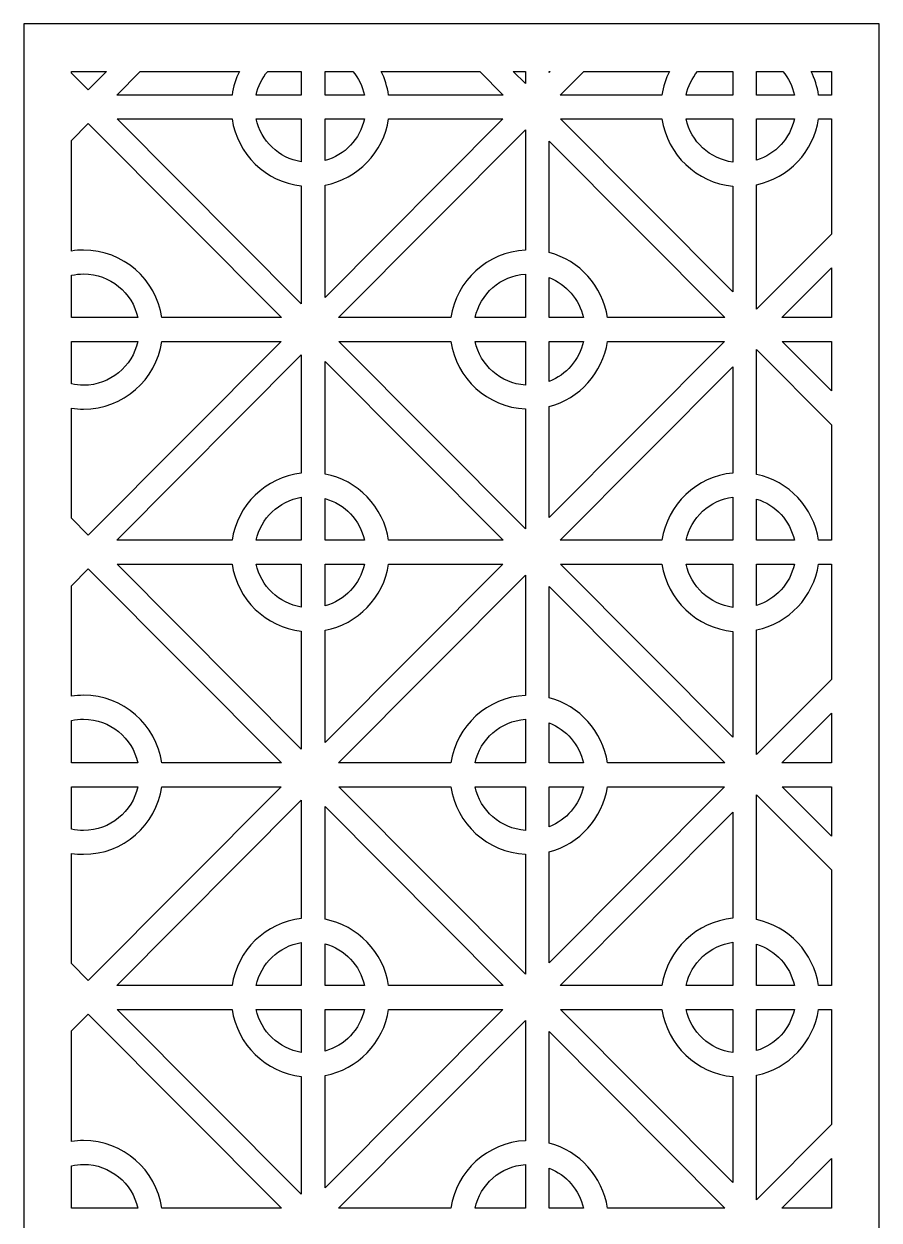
# Model space of a CAD drawing. Header units: centimetres. Extents: x -13.6 to -10.7, y -9 to 9.
# Drawn here: x -13.625 to -10.688, y 4.891 to 9.001 of the extents above; entities that cross this region are included whole.
import ezdxf

# ---------------------------------------------------------------- set-up
doc = ezdxf.new("R2010")
doc.units = ezdxf.units.CM
doc.header["$MEASUREMENT"] = 0
doc.layers.add('layer 1', color=7, linetype='Continuous')

msp = doc.modelspace()

# ---------------------------------------------------------------- linework, layer by layer
at = {"layer": 'layer 1', "color": 250}
for points, knots in [([(-13.62502, -9.00021), (-13.62502, -9.00021), (-13.62502, 9.00077), (-13.62502, 9.00077), (-13.62502, 9.00077), (-13.62502, 9.00077), (-10.6883, 9.00077), (-10.6883, 9.00077), (-10.6883, 9.00077), (-10.6883, 9.00077), (-10.6883, -9.00021), (-10.6883, -9.00021), (-10.6883, -9.00021), (-10.6883, -9.00021), (-13.62502, -9.00021), (-13.62502, -9.00021)], [0, 0, 0, 0, 0.2, 0.2, 0.2, 0.2, 0.4, 0.4, 0.4, 0.4, 0.6, 0.6, 0.6, 0.6, 1, 1, 1, 1]), ([(-13.46187, 8.83207), (-13.46187, 8.83207), (-13.40425, 8.77419), (-13.40425, 8.77419), (-13.40425, 8.77419), (-13.40425, 8.77419), (-13.3411, 8.83762), (-13.3411, 8.83762), (-13.3411, 8.83762), (-13.3411, 8.83762), (-13.46187, 8.83762), (-13.46187, 8.83762), (-13.46187, 8.83762), (-13.46187, 8.83762), (-13.46187, 8.83207), (-13.46187, 8.83207)], [0, 0, 0, 0, 0.2, 0.2, 0.2, 0.2, 0.4, 0.4, 0.4, 0.4, 0.6, 0.6, 0.6, 0.6, 1, 1, 1, 1]), ([(-13.22574, 8.83762), (-13.22574, 8.83762), (-13.3065, 8.75649), (-13.3065, 8.75649), (-13.3065, 8.75649), (-13.3065, 8.75649), (-12.91038, 8.75649), (-12.91038, 8.75649), (-12.91038, 8.75649), (-12.90606, 8.78524), (-12.89728, 8.81253), (-12.88478, 8.83762), (-12.88478, 8.83762), (-12.88478, 8.83762), (-13.22574, 8.83762), (-13.22574, 8.83762)], [0, 0, 0, 0, 0.2, 0.2, 0.2, 0.2, 0.4, 0.4, 0.4, 0.4, 0.6, 0.6, 0.6, 0.6, 1, 1, 1, 1]), ([(-12.82746, 8.75649), (-12.82746, 8.75649), (-12.67263, 8.75649), (-12.67263, 8.75649), (-12.67263, 8.75649), (-12.67263, 8.75649), (-12.67263, 8.83762), (-12.67263, 8.83762), (-12.67263, 8.83762), (-12.67263, 8.83762), (-12.78797, 8.83762), (-12.78797, 8.83762), (-12.78797, 8.83762), (-12.80706, 8.81453), (-12.82086, 8.78686), (-12.82746, 8.75649)], [0, 0, 0, 0, 0.2, 0.2, 0.2, 0.2, 0.4, 0.4, 0.4, 0.4, 0.6, 0.6, 0.6, 0.6, 1, 1, 1, 1]), ([(-12.59105, 8.83762), (-12.59105, 8.83762), (-12.59105, 8.75649), (-12.59105, 8.75649), (-12.59105, 8.75649), (-12.59105, 8.75649), (-12.45555, 8.75649), (-12.45555, 8.75649), (-12.45555, 8.75649), (-12.46215, 8.78686), (-12.47594, 8.81453), (-12.49504, 8.83762), (-12.49504, 8.83762), (-12.49504, 8.83762), (-12.59105, 8.83762), (-12.59105, 8.83762)], [0, 0, 0, 0, 0.2, 0.2, 0.2, 0.2, 0.4, 0.4, 0.4, 0.4, 0.6, 0.6, 0.6, 0.6, 1, 1, 1, 1]), ([(-12.37263, 8.75649), (-12.37263, 8.75649), (-11.979, 8.75649), (-11.979, 8.75649), (-11.979, 8.75649), (-11.979, 8.75649), (-12.05977, 8.83762), (-12.05977, 8.83762), (-12.05977, 8.83762), (-12.05977, 8.83762), (-12.39823, 8.83762), (-12.39823, 8.83762), (-12.39823, 8.83762), (-12.38573, 8.81253), (-12.37695, 8.78524), (-12.37263, 8.75649)], [0, 0, 0, 0, 0.2, 0.2, 0.2, 0.2, 0.4, 0.4, 0.4, 0.4, 0.6, 0.6, 0.6, 0.6, 1, 1, 1, 1]), ([(-11.9444, 8.83762), (-11.9444, 8.83762), (-11.90299, 8.79602), (-11.90299, 8.79602), (-11.90299, 8.79602), (-11.90299, 8.79602), (-11.90299, 8.83762), (-11.90299, 8.83762), (-11.90299, 8.83762), (-11.90299, 8.83762), (-11.9444, 8.83762), (-11.9444, 8.83762)], [0, 0, 0, 0, 0.25, 0.25, 0.25, 0.25, 0.5, 0.5, 0.5, 0.5, 1, 1, 1, 1]), ([(-11.82141, 8.83762), (-11.82141, 8.83762), (-11.82141, 8.8343), (-11.82141, 8.8343), (-11.82141, 8.8343), (-11.82141, 8.8343), (-11.81811, 8.83762), (-11.81811, 8.83762), (-11.81811, 8.83762), (-11.81811, 8.83762), (-11.82141, 8.83762), (-11.82141, 8.83762)], [0, 0, 0, 0, 0.25, 0.25, 0.25, 0.25, 0.5, 0.5, 0.5, 0.5, 1, 1, 1, 1]), ([(-11.70274, 8.83762), (-11.70274, 8.83762), (-11.78351, 8.75649), (-11.78351, 8.75649), (-11.78351, 8.75649), (-11.78351, 8.75649), (-11.43388, 8.75649), (-11.43388, 8.75649), (-11.43388, 8.75649), (-11.42957, 8.78524), (-11.42079, 8.81253), (-11.40828, 8.83762), (-11.40828, 8.83762), (-11.40828, 8.83762), (-11.70274, 8.83762), (-11.70274, 8.83762)], [0, 0, 0, 0, 0.2, 0.2, 0.2, 0.2, 0.4, 0.4, 0.4, 0.4, 0.6, 0.6, 0.6, 0.6, 1, 1, 1, 1]), ([(-11.35096, 8.75649), (-11.35096, 8.75649), (-11.19036, 8.75649), (-11.19036, 8.75649), (-11.19036, 8.75649), (-11.19036, 8.75649), (-11.19036, 8.83762), (-11.19036, 8.83762), (-11.19036, 8.83762), (-11.19036, 8.83762), (-11.31147, 8.83762), (-11.31147, 8.83762), (-11.31147, 8.83762), (-11.33057, 8.81453), (-11.34436, 8.78686), (-11.35096, 8.75649)], [0, 0, 0, 0, 0.2, 0.2, 0.2, 0.2, 0.4, 0.4, 0.4, 0.4, 0.6, 0.6, 0.6, 0.6, 1, 1, 1, 1]), ([(-11.10878, 8.83762), (-11.10878, 8.83762), (-11.10878, 8.75649), (-11.10878, 8.75649), (-11.10878, 8.75649), (-11.10878, 8.75649), (-10.97905, 8.75649), (-10.97905, 8.75649), (-10.97905, 8.75649), (-10.98566, 8.78686), (-10.99945, 8.81453), (-11.01855, 8.83762), (-11.01855, 8.83762), (-11.01855, 8.83762), (-11.10878, 8.83762), (-11.10878, 8.83762)], [0, 0, 0, 0, 0.2, 0.2, 0.2, 0.2, 0.4, 0.4, 0.4, 0.4, 0.6, 0.6, 0.6, 0.6, 1, 1, 1, 1]), ([(-10.89614, 8.75649), (-10.89614, 8.75649), (-10.85145, 8.75649), (-10.85145, 8.75649), (-10.85145, 8.75649), (-10.85145, 8.75649), (-10.85145, 8.83762), (-10.85145, 8.83762), (-10.85145, 8.83762), (-10.85145, 8.83762), (-10.92174, 8.83762), (-10.92174, 8.83762), (-10.92174, 8.83762), (-10.90923, 8.81253), (-10.90045, 8.78524), (-10.89614, 8.75649)], [0, 0, 0, 0, 0.2, 0.2, 0.2, 0.2, 0.4, 0.4, 0.4, 0.4, 0.6, 0.6, 0.6, 0.6, 1, 1, 1, 1]), ([(-12.91038, 8.67454), (-12.91038, 8.67454), (-13.30505, 8.67454), (-13.30505, 8.67454), (-13.30505, 8.67454), (-13.30505, 8.67454), (-12.67263, 8.03922), (-12.67263, 8.03922), (-12.67263, 8.03922), (-12.67263, 8.03922), (-12.67263, 8.44415), (-12.67263, 8.44415), (-12.67263, 8.44415), (-12.79467, 8.45813), (-12.89221, 8.55328), (-12.91038, 8.67454)], [0, 0, 0, 0, 0.2, 0.2, 0.2, 0.2, 0.4, 0.4, 0.4, 0.4, 0.6, 0.6, 0.6, 0.6, 1, 1, 1, 1]), ([(-12.67263, 8.67454), (-12.67263, 8.67454), (-12.82745, 8.67454), (-12.82745, 8.67454), (-12.82745, 8.67454), (-12.81094, 8.59864), (-12.74955, 8.53958), (-12.67263, 8.52686), (-12.67263, 8.52686), (-12.67263, 8.52686), (-12.67263, 8.67454), (-12.67263, 8.67454)], [0, 0, 0, 0, 0.25, 0.25, 0.25, 0.25, 0.5, 0.5, 0.5, 0.5, 1, 1, 1, 1]), ([(-12.45556, 8.67454), (-12.45556, 8.67454), (-12.59105, 8.67454), (-12.59105, 8.67454), (-12.59105, 8.67454), (-12.59105, 8.67454), (-12.59105, 8.53111), (-12.59105, 8.53111), (-12.59105, 8.53111), (-12.52331, 8.54978), (-12.47066, 8.60511), (-12.45556, 8.67454)], [0, 0, 0, 0, 0.25, 0.25, 0.25, 0.25, 0.5, 0.5, 0.5, 0.5, 1, 1, 1, 1]), ([(-11.98045, 8.67454), (-11.98045, 8.67454), (-12.37263, 8.67454), (-12.37263, 8.67454), (-12.37263, 8.67454), (-12.38983, 8.55976), (-12.47815, 8.46836), (-12.59105, 8.44707), (-12.59105, 8.44707), (-12.59105, 8.44707), (-12.59105, 8.06115), (-12.59105, 8.06115), (-12.59105, 8.06115), (-12.59105, 8.06115), (-11.98045, 8.67454), (-11.98045, 8.67454)], [0, 0, 0, 0, 0.2, 0.2, 0.2, 0.2, 0.4, 0.4, 0.4, 0.4, 0.6, 0.6, 0.6, 0.6, 1, 1, 1, 1]), ([(-11.43388, 8.67454), (-11.43388, 8.67454), (-11.78206, 8.67454), (-11.78206, 8.67454), (-11.78206, 8.67454), (-11.78206, 8.67454), (-11.19036, 8.08013), (-11.19036, 8.08013), (-11.19036, 8.08013), (-11.19036, 8.08013), (-11.19036, 8.44355), (-11.19036, 8.44355), (-11.19036, 8.44355), (-11.31509, 8.45514), (-11.41543, 8.55138), (-11.43388, 8.67454)], [0, 0, 0, 0, 0.2, 0.2, 0.2, 0.2, 0.4, 0.4, 0.4, 0.4, 0.6, 0.6, 0.6, 0.6, 1, 1, 1, 1]), ([(-11.19036, 8.67454), (-11.19036, 8.67454), (-11.35095, 8.67454), (-11.35095, 8.67454), (-11.35095, 8.67454), (-11.33404, 8.59675), (-11.26997, 8.53664), (-11.19036, 8.52599), (-11.19036, 8.52599), (-11.19036, 8.52599), (-11.19036, 8.67454), (-11.19036, 8.67454)], [0, 0, 0, 0, 0.25, 0.25, 0.25, 0.25, 0.5, 0.5, 0.5, 0.5, 1, 1, 1, 1]), ([(-10.97906, 8.67454), (-10.97906, 8.67454), (-11.10878, 8.67454), (-11.10878, 8.67454), (-11.10878, 8.67454), (-11.10878, 8.67454), (-11.10878, 8.53279), (-11.10878, 8.53279), (-11.10878, 8.53279), (-11.04383, 8.55294), (-10.99373, 8.6071), (-10.97906, 8.67454)], [0, 0, 0, 0, 0.25, 0.25, 0.25, 0.25, 0.5, 0.5, 0.5, 0.5, 1, 1, 1, 1]), ([(-10.85145, 8.67454), (-10.85145, 8.67454), (-10.89614, 8.67454), (-10.89614, 8.67454), (-10.89614, 8.67454), (-10.91304, 8.56172), (-10.99865, 8.47149), (-11.10878, 8.44822), (-11.10878, 8.44822), (-11.10878, 8.44822), (-11.10878, 8.02024), (-11.10878, 8.02024), (-11.10878, 8.02024), (-11.10878, 8.02024), (-10.85145, 8.27874), (-10.85145, 8.27874), (-10.85145, 8.27874), (-10.85145, 8.27874), (-10.85145, 8.67454), (-10.85145, 8.67454)], [0, 0, 0, 0, 0.1666667, 0.1666667, 0.1666667, 0.1666667, 0.3333333, 0.3333333, 0.3333333, 0.3333333, 0.5, 0.5, 0.5, 0.5, 0.6666667, 0.6666667, 0.6666667, 0.6666667, 1, 1, 1, 1]), ([(-13.15115, 7.99155), (-13.15115, 7.99155), (-12.74054, 7.99155), (-12.74054, 7.99155), (-12.74054, 7.99155), (-12.74054, 7.99155), (-13.40425, 8.6583), (-13.40425, 8.6583), (-13.40425, 8.6583), (-13.40425, 8.6583), (-13.46187, 8.60041), (-13.46187, 8.60041), (-13.46187, 8.60041), (-13.46187, 8.60041), (-13.46187, 8.22052), (-13.46187, 8.22052), (-13.46187, 8.22052), (-13.44823, 8.22264), (-13.43425, 8.22374), (-13.42002, 8.22374), (-13.42002, 8.22374), (-13.28373, 8.22374), (-13.17084, 8.12296), (-13.15115, 7.99155)], [0, 0, 0, 0, 0.1428571, 0.1428571, 0.1428571, 0.1428571, 0.2857143, 0.2857143, 0.2857143, 0.2857143, 0.4285714, 0.4285714, 0.4285714, 0.4285714, 0.5714286, 0.5714286, 0.5714286, 0.5714286, 0.7142857, 0.7142857, 0.7142857, 0.7142857, 1, 1, 1, 1]), ([(-12.54496, 7.99155), (-12.54496, 7.99155), (-12.1587, 7.99155), (-12.1587, 7.99155), (-12.1587, 7.99155), (-12.13965, 8.11871), (-12.03333, 8.21717), (-11.90299, 8.22341), (-11.90299, 8.22341), (-11.90299, 8.22341), (-11.90299, 8.63646), (-11.90299, 8.63646), (-11.90299, 8.63646), (-11.90299, 8.63646), (-12.54496, 7.99155), (-12.54496, 7.99155)], [0, 0, 0, 0, 0.2, 0.2, 0.2, 0.2, 0.4, 0.4, 0.4, 0.4, 0.6, 0.6, 0.6, 0.6, 1, 1, 1, 1]), ([(-11.62096, 7.99155), (-11.62096, 7.99155), (-11.21754, 7.99155), (-11.21754, 7.99155), (-11.21754, 7.99155), (-11.21754, 7.99155), (-11.82141, 8.59818), (-11.82141, 8.59818), (-11.82141, 8.59818), (-11.82141, 8.59818), (-11.82141, 8.21501), (-11.82141, 8.21501), (-11.82141, 8.21501), (-11.7172, 8.18786), (-11.63724, 8.10017), (-11.62096, 7.99155)], [0, 0, 0, 0, 0.2, 0.2, 0.2, 0.2, 0.4, 0.4, 0.4, 0.4, 0.6, 0.6, 0.6, 0.6, 1, 1, 1, 1]), ([(-13.46187, 7.99155), (-13.46187, 7.99155), (-13.23407, 7.99155), (-13.23407, 7.99155), (-13.23407, 7.99155), (-13.25275, 8.07745), (-13.32892, 8.14179), (-13.42002, 8.14179), (-13.42002, 8.14179), (-13.4344, 8.14179), (-13.4484, 8.14018), (-13.46187, 8.13714), (-13.46187, 8.13714), (-13.46187, 8.13714), (-13.46187, 7.99155), (-13.46187, 7.99155)], [0, 0, 0, 0, 0.2, 0.2, 0.2, 0.2, 0.4, 0.4, 0.4, 0.4, 0.6, 0.6, 0.6, 0.6, 1, 1, 1, 1]), ([(-12.07578, 7.99155), (-12.07578, 7.99155), (-11.90299, 7.99155), (-11.90299, 7.99155), (-11.90299, 7.99155), (-11.90299, 7.99155), (-11.90299, 8.14133), (-11.90299, 8.14133), (-11.90299, 8.14133), (-11.98819, 8.13548), (-12.05801, 8.07328), (-12.07578, 7.99155)], [0, 0, 0, 0, 0.25, 0.25, 0.25, 0.25, 0.5, 0.5, 0.5, 0.5, 1, 1, 1, 1]), ([(-10.85145, 8.16285), (-10.85145, 8.16285), (-11.02197, 7.99155), (-11.02197, 7.99155), (-11.02197, 7.99155), (-11.02197, 7.99155), (-10.85145, 7.99155), (-10.85145, 7.99155), (-10.85145, 7.99155), (-10.85145, 7.99155), (-10.85145, 8.16285), (-10.85145, 8.16285)], [0, 0, 0, 0, 0.25, 0.25, 0.25, 0.25, 0.5, 0.5, 0.5, 0.5, 1, 1, 1, 1]), ([(-11.82141, 7.99155), (-11.82141, 7.99155), (-11.70389, 7.99155), (-11.70389, 7.99155), (-11.70389, 7.99155), (-11.71762, 8.05471), (-11.76244, 8.1062), (-11.82141, 8.12904), (-11.82141, 8.12904), (-11.82141, 8.12904), (-11.82141, 7.99155), (-11.82141, 7.99155)], [0, 0, 0, 0, 0.25, 0.25, 0.25, 0.25, 0.5, 0.5, 0.5, 0.5, 1, 1, 1, 1]), ([(-13.23407, 7.9096), (-13.23407, 7.9096), (-13.46187, 7.9096), (-13.46187, 7.9096), (-13.46187, 7.9096), (-13.46187, 7.9096), (-13.46187, 7.76401), (-13.46187, 7.76401), (-13.46187, 7.76401), (-13.4484, 7.76098), (-13.4344, 7.75937), (-13.42002, 7.75937), (-13.42002, 7.75937), (-13.32892, 7.75937), (-13.25275, 7.8237), (-13.23407, 7.9096)], [0, 0, 0, 0, 0.2, 0.2, 0.2, 0.2, 0.4, 0.4, 0.4, 0.4, 0.6, 0.6, 0.6, 0.6, 1, 1, 1, 1]), ([(-13.46187, 7.30212), (-13.46187, 7.30212), (-13.40425, 7.24424), (-13.40425, 7.24424), (-13.40425, 7.24424), (-13.40425, 7.24424), (-12.74191, 7.9096), (-12.74191, 7.9096), (-12.74191, 7.9096), (-12.74191, 7.9096), (-13.15115, 7.9096), (-13.15115, 7.9096), (-13.15115, 7.9096), (-13.17083, 7.7782), (-13.28373, 7.67742), (-13.42002, 7.67742), (-13.42002, 7.67742), (-13.43425, 7.67742), (-13.44823, 7.67852), (-13.46187, 7.68064), (-13.46187, 7.68064), (-13.46187, 7.68064), (-13.46187, 7.30212), (-13.46187, 7.30212)], [0, 0, 0, 0, 0.1428571, 0.1428571, 0.1428571, 0.1428571, 0.2857143, 0.2857143, 0.2857143, 0.2857143, 0.4285714, 0.4285714, 0.4285714, 0.4285714, 0.5714286, 0.5714286, 0.5714286, 0.5714286, 0.7142857, 0.7142857, 0.7142857, 0.7142857, 1, 1, 1, 1]), ([(-12.1587, 7.9096), (-12.1587, 7.9096), (-12.5436, 7.9096), (-12.5436, 7.9096), (-12.5436, 7.9096), (-12.5436, 7.9096), (-11.90299, 7.26607), (-11.90299, 7.26607), (-11.90299, 7.26607), (-11.90299, 7.26607), (-11.90299, 7.67774), (-11.90299, 7.67774), (-11.90299, 7.67774), (-12.03333, 7.68398), (-12.13966, 7.78245), (-12.1587, 7.9096)], [0, 0, 0, 0, 0.2, 0.2, 0.2, 0.2, 0.4, 0.4, 0.4, 0.4, 0.6, 0.6, 0.6, 0.6, 1, 1, 1, 1]), ([(-11.90299, 7.9096), (-11.90299, 7.9096), (-12.07578, 7.9096), (-12.07578, 7.9096), (-12.07578, 7.9096), (-12.05801, 7.82787), (-11.98819, 7.76568), (-11.90299, 7.75983), (-11.90299, 7.75983), (-11.90299, 7.75983), (-11.90299, 7.9096), (-11.90299, 7.9096)], [0, 0, 0, 0, 0.25, 0.25, 0.25, 0.25, 0.5, 0.5, 0.5, 0.5, 1, 1, 1, 1]), ([(-11.70389, 7.9096), (-11.70389, 7.9096), (-11.82141, 7.9096), (-11.82141, 7.9096), (-11.82141, 7.9096), (-11.82141, 7.9096), (-11.82141, 7.77211), (-11.82141, 7.77211), (-11.82141, 7.77211), (-11.76244, 7.79495), (-11.71762, 7.84645), (-11.70389, 7.9096)], [0, 0, 0, 0, 0.25, 0.25, 0.25, 0.25, 0.5, 0.5, 0.5, 0.5, 1, 1, 1, 1]), ([(-11.21891, 7.9096), (-11.21891, 7.9096), (-11.62096, 7.9096), (-11.62096, 7.9096), (-11.62096, 7.9096), (-11.63723, 7.80098), (-11.7172, 7.71329), (-11.82141, 7.68615), (-11.82141, 7.68615), (-11.82141, 7.68615), (-11.82141, 7.30435), (-11.82141, 7.30435), (-11.82141, 7.30435), (-11.82141, 7.30435), (-11.21891, 7.9096), (-11.21891, 7.9096)], [0, 0, 0, 0, 0.2, 0.2, 0.2, 0.2, 0.4, 0.4, 0.4, 0.4, 0.6, 0.6, 0.6, 0.6, 1, 1, 1, 1]), ([(-10.85145, 7.9096), (-10.85145, 7.9096), (-11.0206, 7.9096), (-11.0206, 7.9096), (-11.0206, 7.9096), (-11.0206, 7.9096), (-10.85145, 7.73968), (-10.85145, 7.73968), (-10.85145, 7.73968), (-10.85145, 7.73968), (-10.85145, 7.9096), (-10.85145, 7.9096)], [0, 0, 0, 0, 0.25, 0.25, 0.25, 0.25, 0.5, 0.5, 0.5, 0.5, 1, 1, 1, 1]), ([(-13.30642, 7.22662), (-13.30642, 7.22662), (-12.91038, 7.22662), (-12.91038, 7.22662), (-12.91038, 7.22662), (-12.89221, 7.34787), (-12.79467, 7.44303), (-12.67263, 7.45701), (-12.67263, 7.45701), (-12.67263, 7.45701), (-12.67263, 7.86331), (-12.67263, 7.86331), (-12.67263, 7.86331), (-12.67263, 7.86331), (-13.30642, 7.22662), (-13.30642, 7.22662)], [0, 0, 0, 0, 0.2, 0.2, 0.2, 0.2, 0.4, 0.4, 0.4, 0.4, 0.6, 0.6, 0.6, 0.6, 1, 1, 1, 1]), ([(-10.85145, 7.62379), (-10.85145, 7.62379), (-11.10878, 7.88229), (-11.10878, 7.88229), (-11.10878, 7.88229), (-11.10878, 7.88229), (-11.10878, 7.45294), (-11.10878, 7.45294), (-11.10878, 7.45294), (-10.99865, 7.42967), (-10.91304, 7.33943), (-10.89614, 7.22662), (-10.89614, 7.22662), (-10.89614, 7.22662), (-10.85145, 7.22662), (-10.85145, 7.22662), (-10.85145, 7.22662), (-10.85145, 7.22662), (-10.85145, 7.62379), (-10.85145, 7.62379)], [0, 0, 0, 0, 0.1666667, 0.1666667, 0.1666667, 0.1666667, 0.3333333, 0.3333333, 0.3333333, 0.3333333, 0.5, 0.5, 0.5, 0.5, 0.6666667, 0.6666667, 0.6666667, 0.6666667, 1, 1, 1, 1]), ([(-12.37263, 7.22662), (-12.37263, 7.22662), (-11.97908, 7.22662), (-11.97908, 7.22662), (-11.97908, 7.22662), (-11.97908, 7.22662), (-12.59105, 7.84138), (-12.59105, 7.84138), (-12.59105, 7.84138), (-12.59105, 7.84138), (-12.59105, 7.45409), (-12.59105, 7.45409), (-12.59105, 7.45409), (-12.47815, 7.43279), (-12.38983, 7.3414), (-12.37263, 7.22662)], [0, 0, 0, 0, 0.2, 0.2, 0.2, 0.2, 0.4, 0.4, 0.4, 0.4, 0.6, 0.6, 0.6, 0.6, 1, 1, 1, 1]), ([(-11.78343, 7.22662), (-11.78343, 7.22662), (-11.43388, 7.22662), (-11.43388, 7.22662), (-11.43388, 7.22662), (-11.41543, 7.34978), (-11.31509, 7.44602), (-11.19036, 7.45761), (-11.19036, 7.45761), (-11.19036, 7.45761), (-11.19036, 7.8224), (-11.19036, 7.8224), (-11.19036, 7.8224), (-11.19036, 7.8224), (-11.78343, 7.22662), (-11.78343, 7.22662)], [0, 0, 0, 0, 0.2, 0.2, 0.2, 0.2, 0.4, 0.4, 0.4, 0.4, 0.6, 0.6, 0.6, 0.6, 1, 1, 1, 1]), ([(-12.82745, 7.22662), (-12.82745, 7.22662), (-12.67263, 7.22662), (-12.67263, 7.22662), (-12.67263, 7.22662), (-12.67263, 7.22662), (-12.67263, 7.37429), (-12.67263, 7.37429), (-12.67263, 7.37429), (-12.74955, 7.36158), (-12.81094, 7.30252), (-12.82745, 7.22662)], [0, 0, 0, 0, 0.25, 0.25, 0.25, 0.25, 0.5, 0.5, 0.5, 0.5, 1, 1, 1, 1]), ([(-12.59105, 7.22662), (-12.59105, 7.22662), (-12.45556, 7.22662), (-12.45556, 7.22662), (-12.45556, 7.22662), (-12.47066, 7.29604), (-12.52331, 7.35137), (-12.59105, 7.37005), (-12.59105, 7.37005), (-12.59105, 7.37005), (-12.59105, 7.22662), (-12.59105, 7.22662)], [0, 0, 0, 0, 0.25, 0.25, 0.25, 0.25, 0.5, 0.5, 0.5, 0.5, 1, 1, 1, 1]), ([(-11.35095, 7.22662), (-11.35095, 7.22662), (-11.19036, 7.22662), (-11.19036, 7.22662), (-11.19036, 7.22662), (-11.19036, 7.22662), (-11.19036, 7.37516), (-11.19036, 7.37516), (-11.19036, 7.37516), (-11.26997, 7.36451), (-11.33404, 7.30441), (-11.35095, 7.22662)], [0, 0, 0, 0, 0.25, 0.25, 0.25, 0.25, 0.5, 0.5, 0.5, 0.5, 1, 1, 1, 1]), ([(-11.10878, 7.36837), (-11.10878, 7.36837), (-11.10878, 7.22662), (-11.10878, 7.22662), (-11.10878, 7.22662), (-11.10878, 7.22662), (-10.97906, 7.22662), (-10.97906, 7.22662), (-10.97906, 7.22662), (-10.99373, 7.29406), (-11.04383, 7.34821), (-11.10878, 7.36837)], [0, 0, 0, 0, 0.25, 0.25, 0.25, 0.25, 0.5, 0.5, 0.5, 0.5, 1, 1, 1, 1]), ([(-13.15115, 6.46168), (-13.15115, 6.46168), (-12.74061, 6.46168), (-12.74061, 6.46168), (-12.74061, 6.46168), (-12.74061, 6.46168), (-13.40425, 7.12835), (-13.40425, 7.12835), (-13.40425, 7.12835), (-13.40425, 7.12835), (-13.46187, 7.07046), (-13.46187, 7.07046), (-13.46187, 7.07046), (-13.46187, 7.07046), (-13.46187, 6.69064), (-13.46187, 6.69064), (-13.46187, 6.69064), (-13.44823, 6.69276), (-13.43425, 6.69386), (-13.42002, 6.69386), (-13.42002, 6.69386), (-13.28373, 6.69386), (-13.17084, 6.59308), (-13.15115, 6.46168)], [0, 0, 0, 0, 0.1428571, 0.1428571, 0.1428571, 0.1428571, 0.2857143, 0.2857143, 0.2857143, 0.2857143, 0.4285714, 0.4285714, 0.4285714, 0.4285714, 0.5714286, 0.5714286, 0.5714286, 0.5714286, 0.7142857, 0.7142857, 0.7142857, 0.7142857, 1, 1, 1, 1]), ([(-12.91038, 7.14467), (-12.91038, 7.14467), (-13.30513, 7.14467), (-13.30513, 7.14467), (-13.30513, 7.14467), (-13.30513, 7.14467), (-12.67263, 6.50927), (-12.67263, 6.50927), (-12.67263, 6.50927), (-12.67263, 6.50927), (-12.67263, 6.91427), (-12.67263, 6.91427), (-12.67263, 6.91427), (-12.79467, 6.92825), (-12.89221, 7.02341), (-12.91038, 7.14467)], [0, 0, 0, 0, 0.2, 0.2, 0.2, 0.2, 0.4, 0.4, 0.4, 0.4, 0.6, 0.6, 0.6, 0.6, 1, 1, 1, 1]), ([(-12.67263, 7.14467), (-12.67263, 7.14467), (-12.82745, 7.14467), (-12.82745, 7.14467), (-12.82745, 7.14467), (-12.81094, 7.06876), (-12.74955, 7.00971), (-12.67263, 6.99699), (-12.67263, 6.99699), (-12.67263, 6.99699), (-12.67263, 7.14467), (-12.67263, 7.14467)], [0, 0, 0, 0, 0.25, 0.25, 0.25, 0.25, 0.5, 0.5, 0.5, 0.5, 1, 1, 1, 1]), ([(-12.45556, 7.14467), (-12.45556, 7.14467), (-12.59105, 7.14467), (-12.59105, 7.14467), (-12.59105, 7.14467), (-12.59105, 7.14467), (-12.59105, 7.00123), (-12.59105, 7.00123), (-12.59105, 7.00123), (-12.52331, 7.0199), (-12.47066, 7.07524), (-12.45556, 7.14467)], [0, 0, 0, 0, 0.25, 0.25, 0.25, 0.25, 0.5, 0.5, 0.5, 0.5, 1, 1, 1, 1]), ([(-11.98037, 7.14467), (-11.98037, 7.14467), (-12.37263, 7.14467), (-12.37263, 7.14467), (-12.37263, 7.14467), (-12.38983, 7.02989), (-12.47815, 6.93849), (-12.59105, 6.91719), (-12.59105, 6.91719), (-12.59105, 6.91719), (-12.59105, 6.5312), (-12.59105, 6.5312), (-12.59105, 6.5312), (-12.59105, 6.5312), (-11.98037, 7.14467), (-11.98037, 7.14467)], [0, 0, 0, 0, 0.2, 0.2, 0.2, 0.2, 0.4, 0.4, 0.4, 0.4, 0.6, 0.6, 0.6, 0.6, 1, 1, 1, 1]), ([(-11.43388, 7.14467), (-11.43388, 7.14467), (-11.78214, 7.14467), (-11.78214, 7.14467), (-11.78214, 7.14467), (-11.78214, 7.14467), (-11.19036, 6.55018), (-11.19036, 6.55018), (-11.19036, 6.55018), (-11.19036, 6.55018), (-11.19036, 6.91367), (-11.19036, 6.91367), (-11.19036, 6.91367), (-11.31509, 6.92526), (-11.41543, 7.0215), (-11.43388, 7.14467)], [0, 0, 0, 0, 0.2, 0.2, 0.2, 0.2, 0.4, 0.4, 0.4, 0.4, 0.6, 0.6, 0.6, 0.6, 1, 1, 1, 1]), ([(-11.19036, 7.14467), (-11.19036, 7.14467), (-11.35095, 7.14467), (-11.35095, 7.14467), (-11.35095, 7.14467), (-11.33404, 7.06687), (-11.26997, 7.00677), (-11.19036, 6.99612), (-11.19036, 6.99612), (-11.19036, 6.99612), (-11.19036, 7.14467), (-11.19036, 7.14467)], [0, 0, 0, 0, 0.25, 0.25, 0.25, 0.25, 0.5, 0.5, 0.5, 0.5, 1, 1, 1, 1]), ([(-10.97906, 7.14467), (-10.97906, 7.14467), (-11.10878, 7.14467), (-11.10878, 7.14467), (-11.10878, 7.14467), (-11.10878, 7.14467), (-11.10878, 7.00292), (-11.10878, 7.00292), (-11.10878, 7.00292), (-11.04383, 7.02307), (-10.99373, 7.07722), (-10.97906, 7.14467)], [0, 0, 0, 0, 0.25, 0.25, 0.25, 0.25, 0.5, 0.5, 0.5, 0.5, 1, 1, 1, 1]), ([(-10.85145, 7.14467), (-10.85145, 7.14467), (-10.89614, 7.14467), (-10.89614, 7.14467), (-10.89614, 7.14467), (-10.91304, 7.03185), (-10.99865, 6.94162), (-11.10878, 6.91834), (-11.10878, 6.91834), (-11.10878, 6.91834), (-11.10878, 6.49029), (-11.10878, 6.49029), (-11.10878, 6.49029), (-11.10878, 6.49029), (-10.85145, 6.74879), (-10.85145, 6.74879), (-10.85145, 6.74879), (-10.85145, 6.74879), (-10.85145, 7.14467), (-10.85145, 7.14467)], [0, 0, 0, 0, 0.1666667, 0.1666667, 0.1666667, 0.1666667, 0.3333333, 0.3333333, 0.3333333, 0.3333333, 0.5, 0.5, 0.5, 0.5, 0.6666667, 0.6666667, 0.6666667, 0.6666667, 1, 1, 1, 1]), ([(-12.54489, 6.46168), (-12.54489, 6.46168), (-12.1587, 6.46168), (-12.1587, 6.46168), (-12.1587, 6.46168), (-12.13965, 6.58883), (-12.03333, 6.6873), (-11.90299, 6.69354), (-11.90299, 6.69354), (-11.90299, 6.69354), (-11.90299, 7.10651), (-11.90299, 7.10651), (-11.90299, 7.10651), (-11.90299, 7.10651), (-12.54489, 6.46168), (-12.54489, 6.46168)], [0, 0, 0, 0, 0.2, 0.2, 0.2, 0.2, 0.4, 0.4, 0.4, 0.4, 0.6, 0.6, 0.6, 0.6, 1, 1, 1, 1]), ([(-11.62096, 6.46168), (-11.62096, 6.46168), (-11.21762, 6.46168), (-11.21762, 6.46168), (-11.21762, 6.46168), (-11.21762, 6.46168), (-11.82141, 7.06823), (-11.82141, 7.06823), (-11.82141, 7.06823), (-11.82141, 7.06823), (-11.82141, 6.68513), (-11.82141, 6.68513), (-11.82141, 6.68513), (-11.7172, 6.65799), (-11.63724, 6.5703), (-11.62096, 6.46168)], [0, 0, 0, 0, 0.2, 0.2, 0.2, 0.2, 0.4, 0.4, 0.4, 0.4, 0.6, 0.6, 0.6, 0.6, 1, 1, 1, 1]), ([(-10.85145, 6.6329), (-10.85145, 6.6329), (-11.0219, 6.46168), (-11.0219, 6.46168), (-11.0219, 6.46168), (-11.0219, 6.46168), (-10.85145, 6.46168), (-10.85145, 6.46168), (-10.85145, 6.46168), (-10.85145, 6.46168), (-10.85145, 6.6329), (-10.85145, 6.6329)], [0, 0, 0, 0, 0.25, 0.25, 0.25, 0.25, 0.5, 0.5, 0.5, 0.5, 1, 1, 1, 1]), ([(-13.46187, 6.46168), (-13.46187, 6.46168), (-13.23407, 6.46168), (-13.23407, 6.46168), (-13.23407, 6.46168), (-13.25275, 6.54758), (-13.32892, 6.61192), (-13.42002, 6.61192), (-13.42002, 6.61192), (-13.4344, 6.61192), (-13.4484, 6.6103), (-13.46187, 6.60727), (-13.46187, 6.60727), (-13.46187, 6.60727), (-13.46187, 6.46168), (-13.46187, 6.46168)], [0, 0, 0, 0, 0.2, 0.2, 0.2, 0.2, 0.4, 0.4, 0.4, 0.4, 0.6, 0.6, 0.6, 0.6, 1, 1, 1, 1]), ([(-12.07578, 6.46168), (-12.07578, 6.46168), (-11.90299, 6.46168), (-11.90299, 6.46168), (-11.90299, 6.46168), (-11.90299, 6.46168), (-11.90299, 6.61145), (-11.90299, 6.61145), (-11.90299, 6.61145), (-11.98819, 6.60561), (-12.05801, 6.54341), (-12.07578, 6.46168)], [0, 0, 0, 0, 0.25, 0.25, 0.25, 0.25, 0.5, 0.5, 0.5, 0.5, 1, 1, 1, 1]), ([(-11.82141, 6.46168), (-11.82141, 6.46168), (-11.70389, 6.46168), (-11.70389, 6.46168), (-11.70389, 6.46168), (-11.71762, 6.52484), (-11.76244, 6.57633), (-11.82141, 6.59917), (-11.82141, 6.59917), (-11.82141, 6.59917), (-11.82141, 6.46168), (-11.82141, 6.46168)], [0, 0, 0, 0, 0.25, 0.25, 0.25, 0.25, 0.5, 0.5, 0.5, 0.5, 1, 1, 1, 1]), ([(-13.23407, 6.37973), (-13.23407, 6.37973), (-13.46187, 6.37973), (-13.46187, 6.37973), (-13.46187, 6.37973), (-13.46187, 6.37973), (-13.46187, 6.23414), (-13.46187, 6.23414), (-13.46187, 6.23414), (-13.4484, 6.2311), (-13.4344, 6.22949), (-13.42002, 6.22949), (-13.42002, 6.22949), (-13.32892, 6.22949), (-13.25275, 6.29383), (-13.23407, 6.37973)], [0, 0, 0, 0, 0.2, 0.2, 0.2, 0.2, 0.4, 0.4, 0.4, 0.4, 0.6, 0.6, 0.6, 0.6, 1, 1, 1, 1]), ([(-13.46187, 5.77217), (-13.46187, 5.77217), (-13.40425, 5.71429), (-13.40425, 5.71429), (-13.40425, 5.71429), (-13.40425, 5.71429), (-12.74183, 6.37973), (-12.74183, 6.37973), (-12.74183, 6.37973), (-12.74183, 6.37973), (-13.15115, 6.37973), (-13.15115, 6.37973), (-13.15115, 6.37973), (-13.17083, 6.24832), (-13.28373, 6.14754), (-13.42002, 6.14754), (-13.42002, 6.14754), (-13.43425, 6.14754), (-13.44823, 6.14864), (-13.46187, 6.15076), (-13.46187, 6.15076), (-13.46187, 6.15076), (-13.46187, 5.77217), (-13.46187, 5.77217)], [0, 0, 0, 0, 0.1428571, 0.1428571, 0.1428571, 0.1428571, 0.2857143, 0.2857143, 0.2857143, 0.2857143, 0.4285714, 0.4285714, 0.4285714, 0.4285714, 0.5714286, 0.5714286, 0.5714286, 0.5714286, 0.7142857, 0.7142857, 0.7142857, 0.7142857, 1, 1, 1, 1]), ([(-12.1587, 6.37973), (-12.1587, 6.37973), (-12.54367, 6.37973), (-12.54367, 6.37973), (-12.54367, 6.37973), (-12.54367, 6.37973), (-11.90299, 5.73612), (-11.90299, 5.73612), (-11.90299, 5.73612), (-11.90299, 5.73612), (-11.90299, 6.14787), (-11.90299, 6.14787), (-11.90299, 6.14787), (-12.03333, 6.15411), (-12.13966, 6.25258), (-12.1587, 6.37973)], [0, 0, 0, 0, 0.2, 0.2, 0.2, 0.2, 0.4, 0.4, 0.4, 0.4, 0.6, 0.6, 0.6, 0.6, 1, 1, 1, 1]), ([(-11.90299, 6.37973), (-11.90299, 6.37973), (-12.07578, 6.37973), (-12.07578, 6.37973), (-12.07578, 6.37973), (-12.05801, 6.298), (-11.98819, 6.2358), (-11.90299, 6.22995), (-11.90299, 6.22995), (-11.90299, 6.22995), (-11.90299, 6.37973), (-11.90299, 6.37973)], [0, 0, 0, 0, 0.25, 0.25, 0.25, 0.25, 0.5, 0.5, 0.5, 0.5, 1, 1, 1, 1]), ([(-11.70389, 6.37973), (-11.70389, 6.37973), (-11.82141, 6.37973), (-11.82141, 6.37973), (-11.82141, 6.37973), (-11.82141, 6.37973), (-11.82141, 6.24224), (-11.82141, 6.24224), (-11.82141, 6.24224), (-11.76244, 6.26508), (-11.71762, 6.31657), (-11.70389, 6.37973)], [0, 0, 0, 0, 0.25, 0.25, 0.25, 0.25, 0.5, 0.5, 0.5, 0.5, 1, 1, 1, 1]), ([(-11.21884, 6.37973), (-11.21884, 6.37973), (-11.62096, 6.37973), (-11.62096, 6.37973), (-11.62096, 6.37973), (-11.63723, 6.27111), (-11.7172, 6.18342), (-11.82141, 6.15627), (-11.82141, 6.15627), (-11.82141, 6.15627), (-11.82141, 5.7744), (-11.82141, 5.7744), (-11.82141, 5.7744), (-11.82141, 5.7744), (-11.21884, 6.37973), (-11.21884, 6.37973)], [0, 0, 0, 0, 0.2, 0.2, 0.2, 0.2, 0.4, 0.4, 0.4, 0.4, 0.6, 0.6, 0.6, 0.6, 1, 1, 1, 1]), ([(-10.85145, 6.37973), (-10.85145, 6.37973), (-11.02068, 6.37973), (-11.02068, 6.37973), (-11.02068, 6.37973), (-11.02068, 6.37973), (-10.85145, 6.20973), (-10.85145, 6.20973), (-10.85145, 6.20973), (-10.85145, 6.20973), (-10.85145, 6.37973), (-10.85145, 6.37973)], [0, 0, 0, 0, 0.25, 0.25, 0.25, 0.25, 0.5, 0.5, 0.5, 0.5, 1, 1, 1, 1]), ([(-13.30635, 5.69674), (-13.30635, 5.69674), (-12.91038, 5.69674), (-12.91038, 5.69674), (-12.91038, 5.69674), (-12.89221, 5.818), (-12.79467, 5.91316), (-12.67263, 5.92714), (-12.67263, 5.92714), (-12.67263, 5.92714), (-12.67263, 6.33336), (-12.67263, 6.33336), (-12.67263, 6.33336), (-12.67263, 6.33336), (-13.30635, 5.69674), (-13.30635, 5.69674)], [0, 0, 0, 0, 0.2, 0.2, 0.2, 0.2, 0.4, 0.4, 0.4, 0.4, 0.6, 0.6, 0.6, 0.6, 1, 1, 1, 1]), ([(-10.85145, 6.09384), (-10.85145, 6.09384), (-11.10878, 6.35234), (-11.10878, 6.35234), (-11.10878, 6.35234), (-11.10878, 6.35234), (-11.10878, 5.92306), (-11.10878, 5.92306), (-11.10878, 5.92306), (-10.99865, 5.89979), (-10.91304, 5.80956), (-10.89614, 5.69674), (-10.89614, 5.69674), (-10.89614, 5.69674), (-10.85145, 5.69674), (-10.85145, 5.69674), (-10.85145, 5.69674), (-10.85145, 5.69674), (-10.85145, 6.09384), (-10.85145, 6.09384)], [0, 0, 0, 0, 0.1666667, 0.1666667, 0.1666667, 0.1666667, 0.3333333, 0.3333333, 0.3333333, 0.3333333, 0.5, 0.5, 0.5, 0.5, 0.6666667, 0.6666667, 0.6666667, 0.6666667, 1, 1, 1, 1]), ([(-12.37263, 5.69674), (-12.37263, 5.69674), (-11.97915, 5.69674), (-11.97915, 5.69674), (-11.97915, 5.69674), (-11.97915, 5.69674), (-12.59105, 6.31143), (-12.59105, 6.31143), (-12.59105, 6.31143), (-12.59105, 6.31143), (-12.59105, 5.92421), (-12.59105, 5.92421), (-12.59105, 5.92421), (-12.47815, 5.90292), (-12.38983, 5.81152), (-12.37263, 5.69674)], [0, 0, 0, 0, 0.2, 0.2, 0.2, 0.2, 0.4, 0.4, 0.4, 0.4, 0.6, 0.6, 0.6, 0.6, 1, 1, 1, 1]), ([(-11.78336, 5.69674), (-11.78336, 5.69674), (-11.43388, 5.69674), (-11.43388, 5.69674), (-11.43388, 5.69674), (-11.41543, 5.8199), (-11.31509, 5.91614), (-11.19036, 5.92774), (-11.19036, 5.92774), (-11.19036, 5.92774), (-11.19036, 6.29245), (-11.19036, 6.29245), (-11.19036, 6.29245), (-11.19036, 6.29245), (-11.78336, 5.69674), (-11.78336, 5.69674)], [0, 0, 0, 0, 0.2, 0.2, 0.2, 0.2, 0.4, 0.4, 0.4, 0.4, 0.6, 0.6, 0.6, 0.6, 1, 1, 1, 1]), ([(-12.82745, 5.69674), (-12.82745, 5.69674), (-12.67263, 5.69674), (-12.67263, 5.69674), (-12.67263, 5.69674), (-12.67263, 5.69674), (-12.67263, 5.84442), (-12.67263, 5.84442), (-12.67263, 5.84442), (-12.74955, 5.8317), (-12.81094, 5.77265), (-12.82745, 5.69674)], [0, 0, 0, 0, 0.25, 0.25, 0.25, 0.25, 0.5, 0.5, 0.5, 0.5, 1, 1, 1, 1]), ([(-12.59105, 5.69674), (-12.59105, 5.69674), (-12.45556, 5.69674), (-12.45556, 5.69674), (-12.45556, 5.69674), (-12.47066, 5.76617), (-12.52331, 5.8215), (-12.59105, 5.84017), (-12.59105, 5.84017), (-12.59105, 5.84017), (-12.59105, 5.69674), (-12.59105, 5.69674)], [0, 0, 0, 0, 0.25, 0.25, 0.25, 0.25, 0.5, 0.5, 0.5, 0.5, 1, 1, 1, 1]), ([(-11.35095, 5.69674), (-11.35095, 5.69674), (-11.19036, 5.69674), (-11.19036, 5.69674), (-11.19036, 5.69674), (-11.19036, 5.69674), (-11.19036, 5.84529), (-11.19036, 5.84529), (-11.19036, 5.84529), (-11.26997, 5.83464), (-11.33404, 5.77454), (-11.35095, 5.69674)], [0, 0, 0, 0, 0.25, 0.25, 0.25, 0.25, 0.5, 0.5, 0.5, 0.5, 1, 1, 1, 1]), ([(-11.10878, 5.83849), (-11.10878, 5.83849), (-11.10878, 5.69674), (-11.10878, 5.69674), (-11.10878, 5.69674), (-11.10878, 5.69674), (-10.97906, 5.69674), (-10.97906, 5.69674), (-10.97906, 5.69674), (-10.99373, 5.76419), (-11.04383, 5.81834), (-11.10878, 5.83849)], [0, 0, 0, 0, 0.25, 0.25, 0.25, 0.25, 0.5, 0.5, 0.5, 0.5, 1, 1, 1, 1]), ([(-13.15115, 4.9318), (-13.15115, 4.9318), (-12.74069, 4.9318), (-12.74069, 4.9318), (-12.74069, 4.9318), (-12.74069, 4.9318), (-13.40425, 5.5984), (-13.40425, 5.5984), (-13.40425, 5.5984), (-13.40425, 5.5984), (-13.46187, 5.54051), (-13.46187, 5.54051), (-13.46187, 5.54051), (-13.46187, 5.54051), (-13.46187, 5.16077), (-13.46187, 5.16077), (-13.46187, 5.16077), (-13.44823, 5.16289), (-13.43425, 5.16399), (-13.42002, 5.16399), (-13.42002, 5.16399), (-13.28373, 5.16399), (-13.17084, 5.06321), (-13.15115, 4.9318)], [0, 0, 0, 0, 0.1428571, 0.1428571, 0.1428571, 0.1428571, 0.2857143, 0.2857143, 0.2857143, 0.2857143, 0.4285714, 0.4285714, 0.4285714, 0.4285714, 0.5714286, 0.5714286, 0.5714286, 0.5714286, 0.7142857, 0.7142857, 0.7142857, 0.7142857, 1, 1, 1, 1]), ([(-12.91038, 5.61479), (-12.91038, 5.61479), (-13.30521, 5.61479), (-13.30521, 5.61479), (-13.30521, 5.61479), (-13.30521, 5.61479), (-12.67263, 4.97932), (-12.67263, 4.97932), (-12.67263, 4.97932), (-12.67263, 4.97932), (-12.67263, 5.3844), (-12.67263, 5.3844), (-12.67263, 5.3844), (-12.79467, 5.39838), (-12.89221, 5.49354), (-12.91038, 5.61479)], [0, 0, 0, 0, 0.2, 0.2, 0.2, 0.2, 0.4, 0.4, 0.4, 0.4, 0.6, 0.6, 0.6, 0.6, 1, 1, 1, 1]), ([(-12.67263, 5.61479), (-12.67263, 5.61479), (-12.82745, 5.61479), (-12.82745, 5.61479), (-12.82745, 5.61479), (-12.81094, 5.53889), (-12.74955, 5.47983), (-12.67263, 5.46711), (-12.67263, 5.46711), (-12.67263, 5.46711), (-12.67263, 5.61479), (-12.67263, 5.61479)], [0, 0, 0, 0, 0.25, 0.25, 0.25, 0.25, 0.5, 0.5, 0.5, 0.5, 1, 1, 1, 1]), ([(-12.45556, 5.61479), (-12.45556, 5.61479), (-12.59105, 5.61479), (-12.59105, 5.61479), (-12.59105, 5.61479), (-12.59105, 5.61479), (-12.59105, 5.47136), (-12.59105, 5.47136), (-12.59105, 5.47136), (-12.52331, 5.49003), (-12.47066, 5.54536), (-12.45556, 5.61479)], [0, 0, 0, 0, 0.25, 0.25, 0.25, 0.25, 0.5, 0.5, 0.5, 0.5, 1, 1, 1, 1]), ([(-11.9803, 5.61479), (-11.9803, 5.61479), (-12.37263, 5.61479), (-12.37263, 5.61479), (-12.37263, 5.61479), (-12.38983, 5.50001), (-12.47815, 5.40861), (-12.59105, 5.38732), (-12.59105, 5.38732), (-12.59105, 5.38732), (-12.59105, 5.00125), (-12.59105, 5.00125), (-12.59105, 5.00125), (-12.59105, 5.00125), (-11.9803, 5.61479), (-11.9803, 5.61479)], [0, 0, 0, 0, 0.2, 0.2, 0.2, 0.2, 0.4, 0.4, 0.4, 0.4, 0.6, 0.6, 0.6, 0.6, 1, 1, 1, 1]), ([(-11.43388, 5.61479), (-11.43388, 5.61479), (-11.78221, 5.61479), (-11.78221, 5.61479), (-11.78221, 5.61479), (-11.78221, 5.61479), (-11.19036, 5.02023), (-11.19036, 5.02023), (-11.19036, 5.02023), (-11.19036, 5.02023), (-11.19036, 5.3838), (-11.19036, 5.3838), (-11.19036, 5.3838), (-11.31509, 5.39539), (-11.41543, 5.49163), (-11.43388, 5.61479)], [0, 0, 0, 0, 0.2, 0.2, 0.2, 0.2, 0.4, 0.4, 0.4, 0.4, 0.6, 0.6, 0.6, 0.6, 1, 1, 1, 1]), ([(-11.19036, 5.61479), (-11.19036, 5.61479), (-11.35095, 5.61479), (-11.35095, 5.61479), (-11.35095, 5.61479), (-11.33404, 5.537), (-11.26997, 5.4769), (-11.19036, 5.46625), (-11.19036, 5.46625), (-11.19036, 5.46625), (-11.19036, 5.61479), (-11.19036, 5.61479)], [0, 0, 0, 0, 0.25, 0.25, 0.25, 0.25, 0.5, 0.5, 0.5, 0.5, 1, 1, 1, 1]), ([(-10.97906, 5.61479), (-10.97906, 5.61479), (-11.10878, 5.61479), (-11.10878, 5.61479), (-11.10878, 5.61479), (-11.10878, 5.61479), (-11.10878, 5.47304), (-11.10878, 5.47304), (-11.10878, 5.47304), (-11.04383, 5.4932), (-10.99373, 5.54735), (-10.97906, 5.61479)], [0, 0, 0, 0, 0.25, 0.25, 0.25, 0.25, 0.5, 0.5, 0.5, 0.5, 1, 1, 1, 1]), ([(-10.85145, 5.61479), (-10.85145, 5.61479), (-10.89614, 5.61479), (-10.89614, 5.61479), (-10.89614, 5.61479), (-10.91304, 5.50197), (-10.99865, 5.41174), (-11.10878, 5.38847), (-11.10878, 5.38847), (-11.10878, 5.38847), (-11.10878, 4.96034), (-11.10878, 4.96034), (-11.10878, 4.96034), (-11.10878, 4.96034), (-10.85145, 5.21884), (-10.85145, 5.21884), (-10.85145, 5.21884), (-10.85145, 5.21884), (-10.85145, 5.61479), (-10.85145, 5.61479)], [0, 0, 0, 0, 0.1666667, 0.1666667, 0.1666667, 0.1666667, 0.3333333, 0.3333333, 0.3333333, 0.3333333, 0.5, 0.5, 0.5, 0.5, 0.6666667, 0.6666667, 0.6666667, 0.6666667, 1, 1, 1, 1]), ([(-12.54481, 4.9318), (-12.54481, 4.9318), (-12.1587, 4.9318), (-12.1587, 4.9318), (-12.1587, 4.9318), (-12.13965, 5.05896), (-12.03333, 5.15743), (-11.90299, 5.16367), (-11.90299, 5.16367), (-11.90299, 5.16367), (-11.90299, 5.57656), (-11.90299, 5.57656), (-11.90299, 5.57656), (-11.90299, 5.57656), (-12.54481, 4.9318), (-12.54481, 4.9318)], [0, 0, 0, 0, 0.2, 0.2, 0.2, 0.2, 0.4, 0.4, 0.4, 0.4, 0.6, 0.6, 0.6, 0.6, 1, 1, 1, 1]), ([(-11.62096, 4.9318), (-11.62096, 4.9318), (-11.2177, 4.9318), (-11.2177, 4.9318), (-11.2177, 4.9318), (-11.2177, 4.9318), (-11.82141, 5.53828), (-11.82141, 5.53828), (-11.82141, 5.53828), (-11.82141, 5.53828), (-11.82141, 5.15526), (-11.82141, 5.15526), (-11.82141, 5.15526), (-11.7172, 5.12811), (-11.63724, 5.04042), (-11.62096, 4.9318)], [0, 0, 0, 0, 0.2, 0.2, 0.2, 0.2, 0.4, 0.4, 0.4, 0.4, 0.6, 0.6, 0.6, 0.6, 1, 1, 1, 1]), ([(-10.85145, 5.10295), (-10.85145, 5.10295), (-11.02182, 4.9318), (-11.02182, 4.9318), (-11.02182, 4.9318), (-11.02182, 4.9318), (-10.85145, 4.9318), (-10.85145, 4.9318), (-10.85145, 4.9318), (-10.85145, 4.9318), (-10.85145, 5.10295), (-10.85145, 5.10295)], [0, 0, 0, 0, 0.25, 0.25, 0.25, 0.25, 0.5, 0.5, 0.5, 0.5, 1, 1, 1, 1]), ([(-13.46187, 4.9318), (-13.46187, 4.9318), (-13.23407, 4.9318), (-13.23407, 4.9318), (-13.23407, 4.9318), (-13.25275, 5.0177), (-13.32892, 5.08204), (-13.42002, 5.08204), (-13.42002, 5.08204), (-13.4344, 5.08204), (-13.4484, 5.08043), (-13.46187, 5.07739), (-13.46187, 5.07739), (-13.46187, 5.07739), (-13.46187, 4.9318), (-13.46187, 4.9318)], [0, 0, 0, 0, 0.2, 0.2, 0.2, 0.2, 0.4, 0.4, 0.4, 0.4, 0.6, 0.6, 0.6, 0.6, 1, 1, 1, 1]), ([(-12.07578, 4.9318), (-12.07578, 4.9318), (-11.90299, 4.9318), (-11.90299, 4.9318), (-11.90299, 4.9318), (-11.90299, 4.9318), (-11.90299, 5.08158), (-11.90299, 5.08158), (-11.90299, 5.08158), (-11.98819, 5.07573), (-12.05801, 5.01354), (-12.07578, 4.9318)], [0, 0, 0, 0, 0.25, 0.25, 0.25, 0.25, 0.5, 0.5, 0.5, 0.5, 1, 1, 1, 1]), ([(-11.82141, 4.9318), (-11.82141, 4.9318), (-11.70389, 4.9318), (-11.70389, 4.9318), (-11.70389, 4.9318), (-11.71762, 4.99496), (-11.76244, 5.04645), (-11.82141, 5.0693), (-11.82141, 5.0693), (-11.82141, 5.0693), (-11.82141, 4.9318), (-11.82141, 4.9318)], [0, 0, 0, 0, 0.25, 0.25, 0.25, 0.25, 0.5, 0.5, 0.5, 0.5, 1, 1, 1, 1])]:
    msp.add_open_spline(points, degree=3, knots=knots, dxfattribs=at)

doc.saveas('drawing.dxf')
